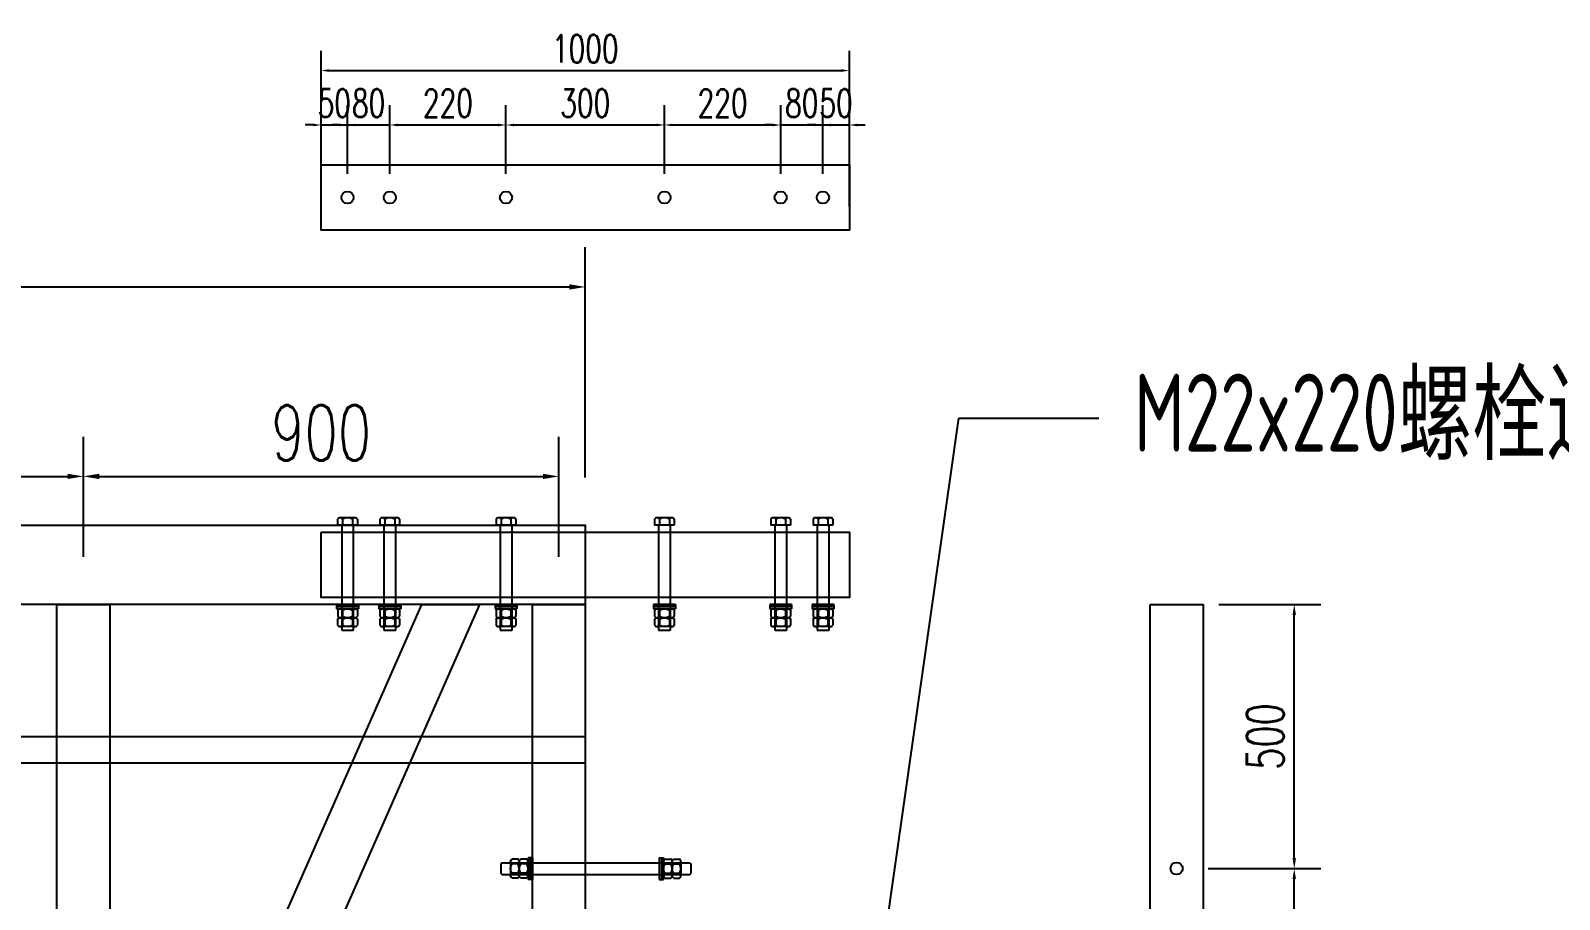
# Model space of a CAD drawing. Header units: millimetres. Extents: x -2430464 to 225692, y -180 to 1805330.
# Drawn here: x -711628 to -708734, y 491342 to 492987 of the extents above; entities that cross this region are included whole.
import ezdxf
from ezdxf import colors
from ezdxf.entities.mleader import LeaderData, LeaderLine
from ezdxf.math import Vec2, Vec3

# ---------------------------------------------------------------- set-up
doc = ezdxf.new("R2010")
doc.units = ezdxf.units.MM
doc.header["$LTSCALE"] = 1000
doc.layers.get('0').update_dxf_attribs({"linetype": 'CONTINUOUS'})
doc.layers.get('DEFPOINTS').update_dxf_attribs({"linetype": 'CONTINUOUS'})
for name, color, linetype in [('W-STEEL_FRAME钢架', 3, 'CONTINUOUS'), ('W-STEEL_KEEL钢龙骨', 5, 'CONTINUOUS'), ('尺寸', 6, 'CONTINUOUS'), ('方管150X150X12', 3, 'CONTINUOUS')]:
    doc.layers.add(name, color=color, linetype=linetype)
doc.layers.add('成片房屋', color=1, linetype='CONTINUOUS', lineweight=0)
doc.styles.get("Standard").update_dxf_attribs({"font": 'tssdeng.shx', "width": 0.7, "bigfont": 'hztxt.shx'})
doc.styles.add('STANDARD_T3', font='simplex.shx', dxfattribs={"width": 0.7, "bigfont": 'gbcbig.shx'})
doc.dimstyles.new('W&&15', dxfattribs={"dimtxt": 52.5, "dimasz": 15, "dimexe": 37.5, "dimexo": 45, "dimgap": 15, "dimtad": 1, "dimdec": 0, "dimzin": 0, "dimdsep": 46, "dimtxsty": 'STANDARD_T3', "dimcen": 0.09, "dimclrd": 1, "dimclre": 1, "dimclrt": 7, "dimazin": 2, "dimtfac": 1, "dimtdec": 0, "dimtix": 1, "dimtmove": 2, "dimatfit": 3, "dimfxl": 0, "dimtolj": 1, "dimtzin": 0, "dimarcsym": 0})
doc.dimstyles.new('W&&20', dxfattribs={"dimtxt": 70, "dimasz": 20, "dimexe": 50, "dimexo": 60, "dimgap": 20, "dimtad": 1, "dimdec": 0, "dimzin": 0, "dimdsep": 46, "dimtxsty": 'STANDARD_T3', "dimcen": 0.09, "dimclrd": 1, "dimclre": 1, "dimclrt": 7, "dimazin": 2, "dimtfac": 1, "dimtdec": 0, "dimtix": 1, "dimtmove": 2, "dimatfit": 3, "dimfxl": 0, "dimtolj": 1, "dimtzin": 0, "dimarcsym": 0})
doc.dimstyles.new('W&&30', dxfattribs={"dimtxt": 105, "dimasz": 30, "dimexe": 75, "dimexo": 90, "dimgap": 30, "dimtad": 1, "dimdec": 0, "dimzin": 0, "dimdsep": 46, "dimtxsty": 'STANDARD_T3', "dimcen": 0.09, "dimclrd": 1, "dimclre": 1, "dimclrt": 7, "dimazin": 2, "dimtfac": 1, "dimtdec": 0, "dimtix": 1, "dimtmove": 2, "dimatfit": 3, "dimfxl": 0, "dimtolj": 1, "dimtzin": 0, "dimarcsym": 0})

# ---------------------------------------------------------------- blocks, each defined once
blk = doc.blocks.new('*D2927')
at = {"layer": 'DEFPOINTS', "color": 0, "transparency": 16777216}
for p in [(-710078.3, 492911.2), (-711078.3, 492608.8), (-710078.3, 492608.8)]:
    blk.add_point(p, dxfattribs=at)
at = {"layer": '方管150X150X12', "color": 1, "lineweight": -2, "transparency": 16777216}
for p, q in [((-711078.3, 492653.8), (-711078.3, 492948.7)), ((-710078.3, 492653.8), (-710078.3, 492948.7)), ((-711063.3, 492911.2), (-710093.3, 492911.2))]:
    blk.add_line(p, q, dxfattribs=at)
at = {"layer": '方管150X150X12', "color": 1, "transparency": 16777216}
for points in [[(-711063.3, 492913.7), (-711063.3, 492908.7), (-711078.3, 492911.2)], [(-710093.3, 492913.7), (-710093.3, 492908.7), (-710078.3, 492911.2)]]:
    blk.add_solid(points, dxfattribs=at)
at = {"layer": '方管150X150X12', "color": 7, "transparency": 16777216, "insert": (-710578.3, 492952.4), "char_height": 52.5, "attachment_point": 5, "style": 'STANDARD_T3'}
blk.add_mtext('\\A1;1000', dxfattribs=at)
blk = doc.blocks.new('*D2928')
at = {"layer": 'DEFPOINTS', "color": 0, "transparency": 16777216}
for p in [(-710578.3, 492050.6), (-722578.3, 490764.4), (-722578.3, 490198.9)]:
    blk.add_point(p, dxfattribs=at)
at = {"layer": '成片房屋', "color": 1, "lineweight": -2, "transparency": 16777216}
for p, q in [((-710578.3, 491960.6), (-710578.3, 490123.9)), ((-722578.3, 490674.4), (-722578.3, 490123.9)), ((-710608.3, 490198.9), (-722548.3, 490198.9))]:
    blk.add_line(p, q, dxfattribs=at)
at = {"layer": '成片房屋', "color": 1, "transparency": 16777216}
for points in [[(-722548.3, 490203.9), (-722548.3, 490193.9), (-722578.3, 490198.9)], [(-710608.3, 490203.9), (-710608.3, 490193.9), (-710578.3, 490198.9)]]:
    blk.add_solid(points, dxfattribs=at)
at = {"layer": '成片房屋', "color": 7, "transparency": 16777216, "insert": (-716578.3, 490281.4), "char_height": 105, "attachment_point": 5, "style": 'STANDARD_T3'}
blk.add_mtext('\\A1;12000', dxfattribs=at)
blk = doc.blocks.new('*D2929')
at = {"layer": 'DEFPOINTS', "color": 0, "transparency": 16777216}
for p in [(-710578.3, 492501.6), (-721909.2, 492050.6), (-710578.3, 492050.6)]:
    blk.add_point(p, dxfattribs=at)
at = {"layer": '成片房屋', "color": 1, "lineweight": -2, "transparency": 16777216}
for p, q in [((-721909.2, 492140.6), (-721909.2, 492576.6)), ((-710578.3, 492140.6), (-710578.3, 492576.6)), ((-721879.2, 492501.6), (-710608.3, 492501.6))]:
    blk.add_line(p, q, dxfattribs=at)
at = {"layer": '成片房屋', "color": 1, "transparency": 16777216}
for points in [[(-721879.2, 492506.6), (-721879.2, 492496.6), (-721909.2, 492501.6)], [(-710608.3, 492506.6), (-710608.3, 492496.6), (-710578.3, 492501.6)]]:
    blk.add_solid(points, dxfattribs=at)
at = {"layer": '成片房屋', "color": 7, "transparency": 16777216, "insert": (-716243.7, 492584.1), "char_height": 105, "attachment_point": 5, "style": 'STANDARD_T3'}
blk.add_mtext('\\A1;11331', dxfattribs=at)
blk = doc.blocks.new('*D3087')
at = {"layer": 'DEFPOINTS', "color": 0, "transparency": 16777216}
for p in [(-711028.3, 492808.2), (-711078.3, 492732.8), (-711028.3, 492670.8)]:
    blk.add_point(p, dxfattribs=at)
at = {"layer": '方管150X150X12', "color": 1, "lineweight": -2, "transparency": 16777216}
for p, q in [((-711078.3, 492777.8), (-711078.3, 492845.7)), ((-711028.3, 492715.8), (-711028.3, 492845.7)), ((-711093.3, 492808.2), (-711108.3, 492808.2)), ((-711078.3, 492808.2), (-711028.3, 492808.2)), ((-711013.3, 492808.2), (-710998.3, 492808.2))]:
    blk.add_line(p, q, dxfattribs=at)
at = {"layer": '方管150X150X12', "color": 1, "transparency": 16777216}
for points in [[(-711093.3, 492810.7), (-711093.3, 492805.7), (-711078.3, 492808.2)], [(-711013.3, 492810.7), (-711013.3, 492805.7), (-711028.3, 492808.2)]]:
    blk.add_solid(points, dxfattribs=at)
at = {"layer": '方管150X150X12', "color": 7, "transparency": 16777216, "insert": (-711053.3, 492849.5), "char_height": 52.5, "attachment_point": 5, "style": 'STANDARD_T3'}
blk.add_mtext('\\A1;50', dxfattribs=at)
blk = doc.blocks.new('*D3088')
at = {"layer": 'DEFPOINTS', "color": 0, "transparency": 16777216}
for p in [(-710948.3, 492808.2), (-711028.3, 492670.8), (-710948.3, 492670.8)]:
    blk.add_point(p, dxfattribs=at)
at = {"layer": '方管150X150X12', "color": 1, "lineweight": -2, "transparency": 16777216}
for p, q in [((-711028.3, 492715.8), (-711028.3, 492845.7)), ((-710948.3, 492715.8), (-710948.3, 492845.7)), ((-711043.3, 492808.2), (-711058.3, 492808.2)), ((-711028.3, 492808.2), (-710948.3, 492808.2)), ((-710933.3, 492808.2), (-710918.3, 492808.2))]:
    blk.add_line(p, q, dxfattribs=at)
at = {"layer": '方管150X150X12', "color": 1, "transparency": 16777216}
for points in [[(-711043.3, 492810.7), (-711043.3, 492805.7), (-711028.3, 492808.2)], [(-710933.3, 492810.7), (-710933.3, 492805.7), (-710948.3, 492808.2)]]:
    blk.add_solid(points, dxfattribs=at)
at = {"layer": '方管150X150X12', "color": 7, "transparency": 16777216, "insert": (-710988.3, 492849.5), "char_height": 52.5, "attachment_point": 5, "style": 'STANDARD_T3'}
blk.add_mtext('\\A1;80', dxfattribs=at)
blk = doc.blocks.new('*D3089')
at = {"layer": 'DEFPOINTS', "color": 0, "transparency": 16777216}
for p in [(-710728.3, 492808.2), (-710948.3, 492670.8), (-710728.3, 492670.8)]:
    blk.add_point(p, dxfattribs=at)
at = {"layer": '方管150X150X12', "color": 1, "lineweight": -2, "transparency": 16777216}
for p, q in [((-710948.3, 492715.8), (-710948.3, 492845.7)), ((-710728.3, 492715.8), (-710728.3, 492845.7)), ((-710933.3, 492808.2), (-710743.3, 492808.2))]:
    blk.add_line(p, q, dxfattribs=at)
at = {"layer": '方管150X150X12', "color": 1, "transparency": 16777216}
for points in [[(-710933.3, 492810.7), (-710933.3, 492805.7), (-710948.3, 492808.2)], [(-710743.3, 492810.7), (-710743.3, 492805.7), (-710728.3, 492808.2)]]:
    blk.add_solid(points, dxfattribs=at)
at = {"layer": '方管150X150X12', "color": 7, "transparency": 16777216, "insert": (-710838.3, 492849.5), "char_height": 52.5, "attachment_point": 5, "style": 'STANDARD_T3'}
blk.add_mtext('\\A1;220', dxfattribs=at)
blk = doc.blocks.new('*D3090')
at = {"layer": 'DEFPOINTS', "color": 0, "transparency": 16777216}
for p in [(-710428.3, 492808.2), (-710728.3, 492670.8), (-710428.3, 492670.8)]:
    blk.add_point(p, dxfattribs=at)
at = {"layer": '方管150X150X12', "color": 1, "lineweight": -2, "transparency": 16777216}
for p, q in [((-710728.3, 492715.8), (-710728.3, 492845.7)), ((-710428.3, 492715.8), (-710428.3, 492845.7)), ((-710713.3, 492808.2), (-710443.3, 492808.2))]:
    blk.add_line(p, q, dxfattribs=at)
at = {"layer": '方管150X150X12', "color": 1, "transparency": 16777216}
for points in [[(-710713.3, 492810.7), (-710713.3, 492805.7), (-710728.3, 492808.2)], [(-710443.3, 492810.7), (-710443.3, 492805.7), (-710428.3, 492808.2)]]:
    blk.add_solid(points, dxfattribs=at)
at = {"layer": '方管150X150X12', "color": 7, "transparency": 16777216, "insert": (-710578.3, 492849.5), "char_height": 52.5, "attachment_point": 5, "style": 'STANDARD_T3'}
blk.add_mtext('\\A1;300', dxfattribs=at)
blk = doc.blocks.new('*D3091')
at = {"layer": 'DEFPOINTS', "color": 0, "transparency": 16777216}
for p in [(-710208.3, 492808.2), (-710428.3, 492670.8), (-710208.3, 492670.8)]:
    blk.add_point(p, dxfattribs=at)
at = {"layer": '方管150X150X12', "color": 1, "lineweight": -2, "transparency": 16777216}
for p, q in [((-710428.3, 492715.8), (-710428.3, 492845.7)), ((-710208.3, 492715.8), (-710208.3, 492845.7)), ((-710413.3, 492808.2), (-710223.3, 492808.2))]:
    blk.add_line(p, q, dxfattribs=at)
at = {"layer": '方管150X150X12', "color": 1, "transparency": 16777216}
for points in [[(-710413.3, 492810.7), (-710413.3, 492805.7), (-710428.3, 492808.2)], [(-710223.3, 492810.7), (-710223.3, 492805.7), (-710208.3, 492808.2)]]:
    blk.add_solid(points, dxfattribs=at)
at = {"layer": '方管150X150X12', "color": 7, "transparency": 16777216, "insert": (-710318.3, 492849.5), "char_height": 52.5, "attachment_point": 5, "style": 'STANDARD_T3'}
blk.add_mtext('\\A1;220', dxfattribs=at)
blk = doc.blocks.new('*D3092')
at = {"layer": 'DEFPOINTS', "color": 0, "transparency": 16777216}
for p in [(-710128.3, 492808.2), (-710208.3, 492670.8), (-710128.3, 492670.8)]:
    blk.add_point(p, dxfattribs=at)
at = {"layer": '方管150X150X12', "color": 1, "lineweight": -2, "transparency": 16777216}
for p, q in [((-710208.3, 492715.8), (-710208.3, 492845.7)), ((-710128.3, 492715.8), (-710128.3, 492845.7)), ((-710223.3, 492808.2), (-710238.3, 492808.2)), ((-710208.3, 492808.2), (-710128.3, 492808.2)), ((-710113.3, 492808.2), (-710098.3, 492808.2))]:
    blk.add_line(p, q, dxfattribs=at)
at = {"layer": '方管150X150X12', "color": 1, "transparency": 16777216}
for points in [[(-710223.3, 492810.7), (-710223.3, 492805.7), (-710208.3, 492808.2)], [(-710113.3, 492810.7), (-710113.3, 492805.7), (-710128.3, 492808.2)]]:
    blk.add_solid(points, dxfattribs=at)
at = {"layer": '方管150X150X12', "color": 7, "transparency": 16777216, "insert": (-710168.3, 492849.5), "char_height": 52.5, "attachment_point": 5, "style": 'STANDARD_T3'}
blk.add_mtext('\\A1;80', dxfattribs=at)
blk = doc.blocks.new('*D3093')
at = {"layer": 'DEFPOINTS', "color": 0, "transparency": 16777216}
for p in [(-710078.3, 492808.2), (-710078.3, 492732.8), (-710128.3, 492670.8)]:
    blk.add_point(p, dxfattribs=at)
at = {"layer": '方管150X150X12', "color": 1, "lineweight": -2, "transparency": 16777216}
for p, q in [((-710128.3, 492715.8), (-710128.3, 492845.7)), ((-710078.3, 492777.8), (-710078.3, 492845.7)), ((-710143.3, 492808.2), (-710158.3, 492808.2)), ((-710128.3, 492808.2), (-710078.3, 492808.2)), ((-710063.3, 492808.2), (-710048.3, 492808.2))]:
    blk.add_line(p, q, dxfattribs=at)
at = {"layer": '方管150X150X12', "color": 1, "transparency": 16777216}
for points in [[(-710143.3, 492810.7), (-710143.3, 492805.7), (-710128.3, 492808.2)], [(-710063.3, 492810.7), (-710063.3, 492805.7), (-710078.3, 492808.2)]]:
    blk.add_solid(points, dxfattribs=at)
at = {"layer": '方管150X150X12', "color": 7, "transparency": 16777216, "insert": (-710103.3, 492849.5), "char_height": 52.5, "attachment_point": 5, "style": 'STANDARD_T3'}
blk.add_mtext('\\A1;50', dxfattribs=at)
blk = doc.blocks.new('*D3095')
at = {"layer": 'DEFPOINTS', "color": 0, "transparency": 16777216}
for p in [(-709458.7, 491400.6), (-709236, 491400.6), (-709458.7, 491000.6)]:
    blk.add_point(p, dxfattribs=at)
at = {"layer": '方管150X150X12', "color": 1, "lineweight": -2, "transparency": 16777216}
for p, q in [((-709398.7, 491400.6), (-709186, 491400.6)), ((-709236, 491020.6), (-709236, 491380.6)), ((-709398.7, 491000.6), (-709186, 491000.6))]:
    blk.add_line(p, q, dxfattribs=at)
at = {"layer": '方管150X150X12', "color": 1, "transparency": 16777216}
for points in [[(-709239.4, 491380.6), (-709232.7, 491380.6), (-709236, 491400.6)], [(-709239.4, 491020.6), (-709232.7, 491020.6), (-709236, 491000.6)]]:
    blk.add_solid(points, dxfattribs=at)
at = {"layer": '方管150X150X12', "color": 7, "transparency": 16777216, "insert": (-709291, 491200.6), "char_height": 70, "attachment_point": 5, "rotation": 90, "style": 'STANDARD_T3'}
blk.add_mtext('\\A1;400', dxfattribs=at)
blk = doc.blocks.new('*D3096')
at = {"layer": 'DEFPOINTS', "color": 0, "transparency": 16777216}
for p in [(-709439, 491900.6), (-709236, 491900.6), (-709458.7, 491400.6)]:
    blk.add_point(p, dxfattribs=at)
at = {"layer": '方管150X150X12', "color": 1, "lineweight": -2, "transparency": 16777216}
for p, q in [((-709379, 491900.6), (-709186, 491900.6)), ((-709236, 491420.6), (-709236, 491880.6)), ((-709398.7, 491400.6), (-709186, 491400.6))]:
    blk.add_line(p, q, dxfattribs=at)
at = {"layer": '方管150X150X12', "color": 1, "transparency": 16777216}
for points in [[(-709239.4, 491880.6), (-709232.7, 491880.6), (-709236, 491900.6)], [(-709239.4, 491420.6), (-709232.7, 491420.6), (-709236, 491400.6)]]:
    blk.add_solid(points, dxfattribs=at)
at = {"layer": '方管150X150X12', "color": 7, "transparency": 16777216, "insert": (-709291, 491650.6), "char_height": 70, "attachment_point": 5, "rotation": 90, "style": 'STANDARD_T3'}
blk.add_mtext('\\A1;500', dxfattribs=at)
blk = doc.blocks.new('*U2821')
at = {"layer": 'W-STEEL_FRAME钢架', "color": 2}
blk.add_lwpolyline([(-50, 500), (50, 500), (50, -500), (-50, -500)], close=True, dxfattribs=at)
blk = doc.blocks.new('*U2822')
at = {"color": 0, "linetype": 'ByBlock', "lineweight": -2, "transparency": 16777216}
blk.add_blockref('*U2821', (10200, 0), dxfattribs=at)
blk = doc.blocks.new('*D3215')
at = {"color": 1, "lineweight": -2, "transparency": 16777216}
for p, q in [((-712378.3, 491990.6), (-712378.3, 492218)), ((-711528.3, 491990.6), (-711528.3, 492218)), ((-712348.3, 492143), (-711558.3, 492143))]:
    blk.add_line(p, q, dxfattribs=at)
at = {"color": 1, "transparency": 16777216}
for points in [[(-712348.3, 492148), (-712348.3, 492138), (-712378.3, 492143)], [(-711558.3, 492148), (-711558.3, 492138), (-711528.3, 492143)]]:
    blk.add_solid(points, dxfattribs=at)
at = {"layer": 'DEFPOINTS', "color": 0, "transparency": 16777216}
for p in [(-711528.3, 492143), (-712378.3, 491900.6), (-711528.3, 491900.6)]:
    blk.add_point(p, dxfattribs=at)
at = {"color": 7, "transparency": 16777216, "insert": (-711953.3, 492225.5), "char_height": 105, "attachment_point": 5, "style": 'STANDARD_T3'}
blk.add_mtext('\\A1;850', dxfattribs=at)
blk = doc.blocks.new('*D3216')
at = {"color": 1, "lineweight": -2, "transparency": 16777216}
for p, q in [((-711528.3, 491990.6), (-711528.3, 492218)), ((-710628.3, 491990.6), (-710628.3, 492218)), ((-711498.3, 492143), (-710658.3, 492143))]:
    blk.add_line(p, q, dxfattribs=at)
at = {"color": 1, "transparency": 16777216}
for points in [[(-711498.3, 492148), (-711498.3, 492138), (-711528.3, 492143)], [(-710658.3, 492148), (-710658.3, 492138), (-710628.3, 492143)]]:
    blk.add_solid(points, dxfattribs=at)
at = {"layer": 'DEFPOINTS', "color": 0, "transparency": 16777216}
for p in [(-710628.3, 492143), (-711528.3, 491900.6), (-710628.3, 491900.6)]:
    blk.add_point(p, dxfattribs=at)
at = {"color": 7, "transparency": 16777216, "insert": (-711078.3, 492225.5), "char_height": 105, "attachment_point": 5, "style": 'STANDARD_T3'}
blk.add_mtext('\\A1;900', dxfattribs=at)

msp = doc.modelspace()

# ---------------------------------------------------------------- linework, layer by layer
at = {"color": 2}
for points in [[(-711078.31, 492732.85), (-710078.31, 492732.85), (-710078.31, 492608.85), (-711078.31, 492608.85)], [(-711078.31, 492037.63), (-710078.31, 492037.63), (-710078.31, 491913.63), (-711078.31, 491913.63)]]:
    msp.add_lwpolyline(points, close=True, dxfattribs=at)
for points in [[(-711037.63, 492061.83, 0.6010709), (-711046.96, 492061.83, 0.6010709)], [(-711018.98, 492061.83, 0.30051), (-711037.64, 492061.83, 0.30051)], [(-711009.66, 492061.83, 0.6010709), (-711018.99, 492061.83, 0.6010709)], [(-710957.63, 492061.83, 0.6010709), (-710966.96, 492061.83, 0.6010709)], [(-710938.98, 492061.83, 0.30051), (-710957.64, 492061.83, 0.30051)], [(-710929.66, 492061.83, 0.6010709), (-710938.99, 492061.83, 0.6010709)], [(-710737.63, 492061.83, 0.6010709), (-710746.96, 492061.83, 0.6010709)], [(-710718.98, 492061.83, 0.30051), (-710737.64, 492061.83, 0.30051)], [(-710709.66, 492061.83, 0.6010709), (-710718.99, 492061.83, 0.6010709)], [(-710437.63, 492061.83, 0.6010709), (-710446.96, 492061.83, 0.6010709)], [(-710418.98, 492061.83, 0.30051), (-710437.64, 492061.83, 0.30051)], [(-710409.66, 492061.83, 0.6010709), (-710418.99, 492061.83, 0.6010709)], [(-710217.63, 492061.83, 0.6010709), (-710226.96, 492061.83, 0.6010709)], [(-710198.98, 492061.83, 0.30051), (-710217.64, 492061.83, 0.30051)], [(-710189.66, 492061.83, 0.6010709), (-710198.99, 492061.83, 0.6010709)], [(-710137.63, 492061.83, 0.6010709), (-710146.96, 492061.83, 0.6010709)], [(-710118.98, 492061.83, 0.30051), (-710137.64, 492061.83, 0.30051)], [(-710109.66, 492061.83, 0.6010709), (-710118.99, 492061.83, 0.6010709)], [(-711046.96, 491889.58, -0.6010706), (-711037.63, 491889.58, -0.6010706)], [(-711037.64, 491889.58, -0.3005099), (-711018.98, 491889.58, -0.3005099)], [(-711018.99, 491889.58, -0.6010706), (-711009.66, 491889.58, -0.6010706)], [(-710966.96, 491889.58, -0.6010706), (-710957.63, 491889.58, -0.6010706)], [(-710957.64, 491889.58, -0.3005099), (-710938.98, 491889.58, -0.3005099)], [(-710938.99, 491889.58, -0.6010706), (-710929.66, 491889.58, -0.6010706)], [(-710746.96, 491889.58, -0.6010706), (-710737.63, 491889.58, -0.6010706)], [(-710737.64, 491889.58, -0.3005099), (-710718.98, 491889.58, -0.3005099)], [(-710718.99, 491889.58, -0.6010706), (-710709.66, 491889.58, -0.6010706)], [(-710446.96, 491889.58, -0.6010706), (-710437.63, 491889.58, -0.6010706)], [(-710437.64, 491889.58, -0.3005099), (-710418.98, 491889.58, -0.3005099)], [(-710418.99, 491889.58, -0.6010706), (-710409.66, 491889.58, -0.6010706)], [(-710226.96, 491889.58, -0.6010706), (-710217.63, 491889.58, -0.6010706)], [(-710217.64, 491889.58, -0.3005099), (-710198.98, 491889.58, -0.3005099)], [(-710198.99, 491889.58, -0.6010706), (-710189.66, 491889.58, -0.6010706)], [(-710146.96, 491889.58, -0.6010706), (-710137.63, 491889.58, -0.6010706)], [(-710137.64, 491889.58, -0.3005099), (-710118.98, 491889.58, -0.3005099)], [(-710118.99, 491889.58, -0.6010706), (-710109.66, 491889.58, -0.6010706)], [(-711046.96, 491878.39, 0.6010706), (-711037.63, 491878.39, 0.6010706)], [(-711046.96, 491872.78, -0.6010706), (-711037.63, 491872.78, -0.6010706)], [(-711046.96, 491861.59, 0.6010706), (-711037.63, 491861.59, 0.6010706)], [(-711037.64, 491878.39, 0.3005099), (-711018.98, 491878.39, 0.3005099)], [(-711037.64, 491872.78, -0.3005099), (-711018.98, 491872.78, -0.3005099)], [(-711037.64, 491861.59, 0.3005099), (-711018.98, 491861.59, 0.3005099)], [(-711018.99, 491878.39, 0.6010706), (-711009.66, 491878.39, 0.6010706)], [(-711018.99, 491872.78, -0.6010706), (-711009.67, 491872.78, -0.6010706)], [(-711018.99, 491861.59, 0.6010706), (-711009.67, 491861.59, 0.6010706)], [(-710966.96, 491878.39, 0.6010706), (-710957.63, 491878.39, 0.6010706)], [(-710966.96, 491872.78, -0.6010706), (-710957.63, 491872.78, -0.6010706)], [(-710966.96, 491861.59, 0.6010706), (-710957.63, 491861.59, 0.6010706)], [(-710957.64, 491878.39, 0.3005099), (-710938.98, 491878.39, 0.3005099)], [(-710957.64, 491872.78, -0.3005099), (-710938.98, 491872.78, -0.3005099)], [(-710957.64, 491861.59, 0.3005099), (-710938.98, 491861.59, 0.3005099)], [(-710938.99, 491878.39, 0.6010706), (-710929.66, 491878.39, 0.6010706)], [(-710938.99, 491872.78, -0.6010706), (-710929.67, 491872.78, -0.6010706)], [(-710938.99, 491861.59, 0.6010706), (-710929.67, 491861.59, 0.6010706)], [(-710746.96, 491878.39, 0.6010706), (-710737.63, 491878.39, 0.6010706)], [(-710746.96, 491872.78, -0.6010706), (-710737.63, 491872.78, -0.6010706)], [(-710746.96, 491861.59, 0.6010706), (-710737.63, 491861.59, 0.6010706)], [(-710737.64, 491878.39, 0.3005099), (-710718.98, 491878.39, 0.3005099)], [(-710737.64, 491872.78, -0.3005099), (-710718.98, 491872.78, -0.3005099)], [(-710737.64, 491861.59, 0.3005099), (-710718.98, 491861.59, 0.3005099)], [(-710718.99, 491878.39, 0.6010706), (-710709.66, 491878.39, 0.6010706)], [(-710718.99, 491872.78, -0.6010706), (-710709.67, 491872.78, -0.6010706)], [(-710718.99, 491861.59, 0.6010706), (-710709.67, 491861.59, 0.6010706)], [(-710446.96, 491878.39, 0.6010706), (-710437.63, 491878.39, 0.6010706)], [(-710446.96, 491872.78, -0.6010706), (-710437.63, 491872.78, -0.6010706)], [(-710446.96, 491861.59, 0.6010706), (-710437.63, 491861.59, 0.6010706)], [(-710437.64, 491878.39, 0.3005099), (-710418.98, 491878.39, 0.3005099)], [(-710437.64, 491872.78, -0.3005099), (-710418.98, 491872.78, -0.3005099)], [(-710437.64, 491861.59, 0.3005099), (-710418.98, 491861.59, 0.3005099)], [(-710418.99, 491878.39, 0.6010706), (-710409.66, 491878.39, 0.6010706)], [(-710418.99, 491872.78, -0.6010706), (-710409.67, 491872.78, -0.6010706)], [(-710418.99, 491861.59, 0.6010706), (-710409.67, 491861.59, 0.6010706)], [(-710226.96, 491878.39, 0.6010706), (-710217.63, 491878.39, 0.6010706)], [(-710226.96, 491872.78, -0.6010706), (-710217.63, 491872.78, -0.6010706)], [(-710226.96, 491861.59, 0.6010706), (-710217.63, 491861.59, 0.6010706)], [(-710217.64, 491878.39, 0.3005099), (-710198.98, 491878.39, 0.3005099)], [(-710217.64, 491872.78, -0.3005099), (-710198.98, 491872.78, -0.3005099)], [(-710217.64, 491861.59, 0.3005099), (-710198.98, 491861.59, 0.3005099)], [(-710198.99, 491878.39, 0.6010706), (-710189.66, 491878.39, 0.6010706)], [(-710198.99, 491872.78, -0.6010706), (-710189.67, 491872.78, -0.6010706)], [(-710198.99, 491861.59, 0.6010706), (-710189.67, 491861.59, 0.6010706)], [(-710146.96, 491878.39, 0.6010706), (-710137.63, 491878.39, 0.6010706)], [(-710146.96, 491872.78, -0.6010706), (-710137.63, 491872.78, -0.6010706)], [(-710146.96, 491861.59, 0.6010706), (-710137.63, 491861.59, 0.6010706)], [(-710137.64, 491878.39, 0.3005099), (-710118.98, 491878.39, 0.3005099)], [(-710137.64, 491872.78, -0.3005099), (-710118.98, 491872.78, -0.3005099)], [(-710137.64, 491861.59, 0.3005099), (-710118.98, 491861.59, 0.3005099)], [(-710118.99, 491878.39, 0.6010706), (-710109.66, 491878.39, 0.6010706)], [(-710118.99, 491872.78, -0.6010706), (-710109.67, 491872.78, -0.6010706)], [(-710118.99, 491861.59, 0.6010706), (-710109.67, 491861.59, 0.6010706)], [(-710716.81, 491409.63, -0.6117695), (-710716.81, 491418.63, -0.6117695)], [(-710705.81, 491409.63, 0.6117695), (-710705.81, 491418.63, 0.6117695)], [(-710700.31, 491409.63, -0.6117695), (-710700.31, 491418.63, -0.6117695)], [(-710689.31, 491409.63, 0.6117695), (-710689.31, 491418.63, 0.6117695)], [(-710427.25, 491409.63, -0.6117695), (-710427.25, 491418.63, -0.6117695)], [(-710416.25, 491409.63, 0.6117695), (-710416.25, 491418.63, 0.6117695)], [(-710410.75, 491409.63, -0.6117695), (-710410.75, 491418.63, -0.6117695)], [(-710399.75, 491409.63, 0.6117695), (-710399.75, 491418.63, 0.6117695)], [(-710716.81, 491391.63, -0.3058581), (-710716.81, 491409.63, -0.3058581)], [(-710716.81, 491382.64, -0.6117695), (-710716.81, 491391.64, -0.6117695)], [(-710705.81, 491391.63, 0.3058581), (-710705.81, 491409.63, 0.3058581)], [(-710705.81, 491382.64, 0.6117695), (-710705.81, 491391.64, 0.6117695)], [(-710700.31, 491391.63, -0.3058581), (-710700.31, 491409.63, -0.3058581)], [(-710700.31, 491382.64, -0.6117695), (-710700.31, 491391.64, -0.6117695)], [(-710689.31, 491391.63, 0.3058581), (-710689.31, 491409.63, 0.3058581)], [(-710689.31, 491382.64, 0.6117695), (-710689.31, 491391.64, 0.6117695)], [(-710427.25, 491391.63, -0.3058581), (-710427.25, 491409.63, -0.3058581)], [(-710427.25, 491382.64, -0.6117695), (-710427.25, 491391.64, -0.6117695)], [(-710416.25, 491391.63, 0.3058581), (-710416.25, 491409.63, 0.3058581)], [(-710416.25, 491382.64, 0.6117695), (-710416.25, 491391.64, 0.6117695)], [(-710410.75, 491391.63, -0.3058581), (-710410.75, 491409.63, -0.3058581)], [(-710410.75, 491382.64, -0.6117695), (-710410.75, 491391.64, -0.6117695)], [(-710399.75, 491391.63, 0.3058581), (-710399.75, 491409.63, 0.3058581)], [(-710399.75, 491382.64, 0.6117695), (-710399.75, 491391.64, 0.6117695)]]:
    msp.add_lwpolyline(points, format="xyb")
for points in [[(-711046.96, 492061.83), (-711046.96, 492050.63)], [(-711014.33, 492064.63), (-711042.29, 492064.63)], [(-711037.63, 492061.83), (-711037.63, 492050.63)], [(-711018.99, 492061.83), (-711018.99, 492050.63)], [(-711009.67, 492061.83), (-711009.67, 492050.63)], [(-710966.96, 492061.83), (-710966.96, 492050.63)], [(-710934.33, 492064.63), (-710962.29, 492064.63)], [(-710957.63, 492061.83), (-710957.63, 492050.63)], [(-710938.99, 492061.83), (-710938.99, 492050.63)], [(-710929.67, 492061.83), (-710929.67, 492050.63)], [(-710746.96, 492061.83), (-710746.96, 492050.63)], [(-710714.33, 492064.63), (-710742.29, 492064.63)], [(-710737.63, 492061.83), (-710737.63, 492050.63)], [(-710718.99, 492061.83), (-710718.99, 492050.63)], [(-710709.67, 492061.83), (-710709.67, 492050.63)], [(-710446.96, 492061.83), (-710446.96, 492050.63)], [(-710414.33, 492064.63), (-710442.29, 492064.63)], [(-710437.63, 492061.83), (-710437.63, 492050.63)], [(-710418.99, 492061.83), (-710418.99, 492050.63)], [(-710409.67, 492061.83), (-710409.67, 492050.63)], [(-710226.96, 492061.83), (-710226.96, 492050.63)], [(-710194.33, 492064.63), (-710222.29, 492064.63)], [(-710217.63, 492061.83), (-710217.63, 492050.63)], [(-710198.99, 492061.83), (-710198.99, 492050.63)], [(-710189.67, 492061.83), (-710189.67, 492050.63)], [(-710146.96, 492061.83), (-710146.96, 492050.63)], [(-710114.33, 492064.63), (-710142.29, 492064.63)], [(-710137.63, 492061.83), (-710137.63, 492050.63)], [(-710118.99, 492061.83), (-710118.99, 492050.63)], [(-710109.67, 492061.83), (-710109.67, 492050.63)], [(-711009.67, 492050.63), (-711046.96, 492050.63)], [(-711039.31, 492050.63), (-711039.31, 491852.11)], [(-711017.31, 492050.63), (-711017.31, 491852.11)], [(-710929.67, 492050.63), (-710966.96, 492050.63)], [(-710959.31, 492050.63), (-710959.31, 491852.11)], [(-710937.31, 492050.63), (-710937.31, 491852.11)], [(-710709.67, 492050.63), (-710746.96, 492050.63)], [(-710739.31, 492050.63), (-710739.31, 491852.11)], [(-710717.31, 492050.63), (-710717.31, 491852.11)], [(-710409.67, 492050.63), (-710446.96, 492050.63)], [(-710439.31, 492050.63), (-710439.31, 491852.11)], [(-710417.31, 492050.63), (-710417.31, 491852.11)], [(-710189.67, 492050.63), (-710226.96, 492050.63)], [(-710219.31, 492050.63), (-710219.31, 491852.11)], [(-710197.31, 492050.63), (-710197.31, 491852.11)], [(-710109.67, 492050.63), (-710146.96, 492050.63)], [(-710139.31, 492050.63), (-710139.31, 491852.11)], [(-710117.31, 492050.63), (-710117.31, 491852.11)], [(-711007.69, 491900.63), (-711048.94, 491900.63)], [(-711048.94, 491900.63), (-711048.94, 491896.51)], [(-711007.69, 491896.51), (-711048.94, 491896.51)], [(-711048.94, 491896.51), (-711048.94, 491892.38)], [(-711007.69, 491896.51), (-711048.94, 491896.51)], [(-711007.69, 491892.38), (-711048.94, 491892.38)], [(-711046.95, 491889.58), (-711046.95, 491878.38)], [(-711014.33, 491892.38), (-711042.29, 491892.38)], [(-711037.63, 491889.58), (-711037.63, 491878.38)], [(-711018.99, 491889.58), (-711018.99, 491878.38)], [(-711009.66, 491889.58), (-711009.66, 491878.38)], [(-711007.69, 491900.63), (-711007.69, 491896.51)], [(-711007.69, 491896.51), (-711007.69, 491892.38)], [(-710927.69, 491900.63), (-710968.94, 491900.63)], [(-710968.94, 491900.63), (-710968.94, 491896.51)], [(-710927.69, 491896.51), (-710968.94, 491896.51)], [(-710968.94, 491896.51), (-710968.94, 491892.38)], [(-710927.69, 491896.51), (-710968.94, 491896.51)], [(-710927.69, 491892.38), (-710968.94, 491892.38)], [(-710966.95, 491889.58), (-710966.95, 491878.38)], [(-710934.33, 491892.38), (-710962.29, 491892.38)], [(-710957.63, 491889.58), (-710957.63, 491878.38)], [(-710938.99, 491889.58), (-710938.99, 491878.38)], [(-710929.66, 491889.58), (-710929.66, 491878.38)], [(-710927.69, 491900.63), (-710927.69, 491896.51)], [(-710927.69, 491896.51), (-710927.69, 491892.38)], [(-710707.69, 491900.63), (-710748.94, 491900.63)], [(-710748.94, 491900.63), (-710748.94, 491896.51)], [(-710707.69, 491896.51), (-710748.94, 491896.51)], [(-710748.94, 491896.51), (-710748.94, 491892.38)], [(-710707.69, 491896.51), (-710748.94, 491896.51)], [(-710707.69, 491892.38), (-710748.94, 491892.38)], [(-710746.95, 491889.58), (-710746.95, 491878.38)], [(-710714.33, 491892.38), (-710742.29, 491892.38)], [(-710737.63, 491889.58), (-710737.63, 491878.38)], [(-710718.99, 491889.58), (-710718.99, 491878.38)], [(-710709.66, 491889.58), (-710709.66, 491878.38)], [(-710707.69, 491900.63), (-710707.69, 491896.51)], [(-710707.69, 491896.51), (-710707.69, 491892.38)], [(-710407.69, 491900.63), (-710448.94, 491900.63)], [(-710448.94, 491900.63), (-710448.94, 491896.51)], [(-710407.69, 491896.51), (-710448.94, 491896.51)], [(-710448.94, 491896.51), (-710448.94, 491892.38)], [(-710407.69, 491896.51), (-710448.94, 491896.51)], [(-710407.69, 491892.38), (-710448.94, 491892.38)], [(-710446.95, 491889.58), (-710446.95, 491878.38)], [(-710414.33, 491892.38), (-710442.29, 491892.38)], [(-710437.63, 491889.58), (-710437.63, 491878.38)], [(-710418.99, 491889.58), (-710418.99, 491878.38)], [(-710409.66, 491889.58), (-710409.66, 491878.38)], [(-710407.69, 491900.63), (-710407.69, 491896.51)], [(-710407.69, 491896.51), (-710407.69, 491892.38)], [(-710187.69, 491900.63), (-710228.94, 491900.63)], [(-710228.94, 491900.63), (-710228.94, 491896.51)], [(-710187.69, 491896.51), (-710228.94, 491896.51)], [(-710228.94, 491896.51), (-710228.94, 491892.38)], [(-710187.69, 491896.51), (-710228.94, 491896.51)], [(-710187.69, 491892.38), (-710228.94, 491892.38)], [(-710226.95, 491889.58), (-710226.95, 491878.38)], [(-710194.33, 491892.38), (-710222.29, 491892.38)], [(-710217.63, 491889.58), (-710217.63, 491878.38)], [(-710198.99, 491889.58), (-710198.99, 491878.38)], [(-710189.66, 491889.58), (-710189.66, 491878.38)], [(-710187.69, 491900.63), (-710187.69, 491896.51)], [(-710187.69, 491896.51), (-710187.69, 491892.38)], [(-710107.69, 491900.63), (-710148.94, 491900.63)], [(-710148.94, 491900.63), (-710148.94, 491896.51)], [(-710107.69, 491896.51), (-710148.94, 491896.51)], [(-710148.94, 491896.51), (-710148.94, 491892.38)], [(-710107.69, 491896.51), (-710148.94, 491896.51)], [(-710107.69, 491892.38), (-710148.94, 491892.38)], [(-710146.95, 491889.58), (-710146.95, 491878.38)], [(-710114.33, 491892.38), (-710142.29, 491892.38)], [(-710137.63, 491889.58), (-710137.63, 491878.38)], [(-710118.99, 491889.58), (-710118.99, 491878.38)], [(-710109.66, 491889.58), (-710109.66, 491878.38)], [(-710107.69, 491900.63), (-710107.69, 491896.51)], [(-710107.69, 491896.51), (-710107.69, 491892.38)], [(-711046.96, 491872.78), (-711046.96, 491861.58)], [(-711014.33, 491875.58), (-711042.3, 491875.58)], [(-711014.33, 491858.78), (-711042.3, 491858.78)], [(-711014.33, 491875.58), (-711042.29, 491875.58)], [(-711039.31, 491852.11), (-711017.31, 491852.11), (-711017.31, 491852.11)], [(-711037.63, 491872.78), (-711037.63, 491861.58)], [(-711018.99, 491872.78), (-711018.99, 491861.58)], [(-711009.67, 491872.78), (-711009.67, 491861.58)], [(-710966.96, 491872.78), (-710966.96, 491861.58)], [(-710934.33, 491875.58), (-710962.3, 491875.58)], [(-710934.33, 491858.78), (-710962.3, 491858.78)], [(-710934.33, 491875.58), (-710962.29, 491875.58)], [(-710959.31, 491852.11), (-710937.31, 491852.11), (-710937.31, 491852.11)], [(-710957.63, 491872.78), (-710957.63, 491861.58)], [(-710938.99, 491872.78), (-710938.99, 491861.58)], [(-710929.67, 491872.78), (-710929.67, 491861.58)], [(-710746.96, 491872.78), (-710746.96, 491861.58)], [(-710714.33, 491875.58), (-710742.3, 491875.58)], [(-710714.33, 491858.78), (-710742.3, 491858.78)], [(-710714.33, 491875.58), (-710742.29, 491875.58)], [(-710739.31, 491852.11), (-710717.31, 491852.11), (-710717.31, 491852.11)], [(-710737.63, 491872.78), (-710737.63, 491861.58)], [(-710718.99, 491872.78), (-710718.99, 491861.58)], [(-710709.67, 491872.78), (-710709.67, 491861.58)], [(-710446.96, 491872.78), (-710446.96, 491861.58)], [(-710414.33, 491875.58), (-710442.3, 491875.58)], [(-710414.33, 491858.78), (-710442.3, 491858.78)], [(-710414.33, 491875.58), (-710442.29, 491875.58)], [(-710439.31, 491852.11), (-710417.31, 491852.11), (-710417.31, 491852.11)], [(-710437.63, 491872.78), (-710437.63, 491861.58)], [(-710418.99, 491872.78), (-710418.99, 491861.58)], [(-710409.67, 491872.78), (-710409.67, 491861.58)], [(-710226.96, 491872.78), (-710226.96, 491861.58)], [(-710194.33, 491875.58), (-710222.3, 491875.58)], [(-710194.33, 491858.78), (-710222.3, 491858.78)], [(-710194.33, 491875.58), (-710222.29, 491875.58)], [(-710219.31, 491852.11), (-710197.31, 491852.11), (-710197.31, 491852.11)], [(-710217.63, 491872.78), (-710217.63, 491861.58)], [(-710198.99, 491872.78), (-710198.99, 491861.58)], [(-710189.67, 491872.78), (-710189.67, 491861.58)], [(-710146.96, 491872.78), (-710146.96, 491861.58)], [(-710114.33, 491875.58), (-710142.3, 491875.58)], [(-710114.33, 491858.78), (-710142.3, 491858.78)], [(-710114.33, 491875.58), (-710142.29, 491875.58)], [(-710139.31, 491852.11), (-710117.31, 491852.11), (-710117.31, 491852.11)], [(-710137.63, 491872.78), (-710137.63, 491861.58)], [(-710118.99, 491872.78), (-710118.99, 491861.58)], [(-710109.67, 491872.78), (-710109.67, 491861.58)], [(-710705.81, 491418.63), (-710716.81, 491418.63)], [(-710689.31, 491418.63), (-710700.31, 491418.63)], [(-710686.56, 491421.26), (-710686.56, 491380.01)], [(-710682.44, 491421.26), (-710686.56, 491421.26)], [(-710682.44, 491421.26), (-710682.44, 491380.01)], [(-710682.44, 491421.26), (-710682.44, 491380.01)], [(-710678.31, 491421.26), (-710682.44, 491421.26)], [(-710678.31, 491421.26), (-710678.31, 491380.01)], [(-710438.25, 491421.26), (-710434.13, 491421.26)], [(-710438.25, 491421.26), (-710438.25, 491380.01)], [(-710434.13, 491421.26), (-710430, 491421.26)], [(-710434.13, 491421.26), (-710434.13, 491380.01)], [(-710434.13, 491421.26), (-710434.13, 491380.01)], [(-710430, 491421.26), (-710430, 491380.01)], [(-710427.25, 491418.63), (-710416.25, 491418.63)], [(-710410.75, 491418.63), (-710399.75, 491418.63)], [(-710736.25, 491411.63), (-710738.31, 491409.57)], [(-710738.31, 491409.57), (-710738.31, 491391.7)], [(-710736.25, 491389.63), (-710738.31, 491391.7)], [(-710736.25, 491411.63), (-710380.31, 491411.63)], [(-710736.25, 491389.63), (-710380.31, 491389.63)], [(-710719.56, 491414.13), (-710719.56, 491387.14)], [(-710705.81, 491409.63), (-710716.81, 491409.63)], [(-710705.81, 491391.64), (-710716.81, 491391.64)], [(-710703.06, 491414.13), (-710703.06, 491387.14)], [(-710703.06, 491414.13), (-710703.06, 491387.14)], [(-710689.31, 491409.63), (-710700.31, 491409.63)], [(-710689.31, 491391.64), (-710700.31, 491391.64)], [(-710686.56, 491414.13), (-710686.56, 491387.14)], [(-710430, 491414.13), (-710430, 491387.14)], [(-710427.25, 491409.63), (-710416.25, 491409.63)], [(-710427.25, 491391.64), (-710416.25, 491391.64)], [(-710413.5, 491414.13), (-710413.5, 491387.14)], [(-710413.5, 491414.13), (-710413.5, 491387.14)], [(-710410.75, 491409.63), (-710399.75, 491409.63)], [(-710410.75, 491391.64), (-710399.75, 491391.64)], [(-710397, 491414.13), (-710397, 491387.14)], [(-710380.31, 491411.63), (-710378.25, 491409.57)], [(-710380.31, 491389.63), (-710378.25, 491391.7)], [(-710378.25, 491409.57), (-710378.25, 491391.7)], [(-710705.81, 491382.64), (-710716.81, 491382.64)], [(-710689.31, 491382.64), (-710700.31, 491382.64)], [(-710682.44, 491380.01), (-710686.56, 491380.01)], [(-710678.31, 491380.01), (-710682.44, 491380.01)], [(-710438.25, 491380.01), (-710434.13, 491380.01)], [(-710434.13, 491380.01), (-710430, 491380.01)], [(-710427.25, 491382.64), (-710416.25, 491382.64)], [(-710410.75, 491382.64), (-710399.75, 491382.64)]]:
    msp.add_lwpolyline(points)
msp.add_lwpolyline([(-711219.03, 490900.63), (-711328.31, 490900.63), (-710887.59, 491900.63), (-710778.31, 491900.63)], close=True)
at = {"layer": 'W-STEEL_FRAME钢架', "color": 2}
for points in [[(-710678.31, 491900.63), (-710578.31, 491900.63), (-710578.31, 490900.63), (-710678.31, 490900.63)], [(-709508.74, 491900.63), (-709408.74, 491900.63), (-709408.74, 490900.63), (-709508.74, 490900.63)]]:
    msp.add_lwpolyline(points, close=True, dxfattribs=at)
at = {"layer": 'W-STEEL_KEEL钢龙骨', "color": 4}
for p, q in [((-722141.91, 491650.63), (-710578.31, 491650.63)), ((-722171.01, 491600.63), (-710578.31, 491600.63))]:
    msp.add_line(p, q, dxfattribs=at)
at = {"layer": '尺寸'}
msp.add_line((-710578.31, 491500.63), (-710578.31, 491450.63), dxfattribs=at)
at = {"layer": '方管150X150X12'}
msp.add_lwpolyline([(-721909.17, 492050.63), (-710578.31, 492050.63), (-710578.31, 491900.63), (-721823.31, 491900.63)], close=True, dxfattribs=at)
for centre in [(-711028.31, 492670.85), (-710948.31, 492670.85), (-710728.31, 492670.85), (-710428.31, 492670.85), (-710208.31, 492670.85), (-710128.31, 492670.85), (-709458.74, 491400.63)]:
    msp.add_circle(centre, 11.5, dxfattribs=at)

# ---------------------------------------------------------------- block references
msp.add_blockref('*U2822', (-721728.31, 491400.63))

# ---------------------------------------------------------------- dimensions: what is measured, and where the dimension line sits
for base, p1, p2, picture, middle in [((-711528.31, 492143.03), (-712378.31, 491900.63), (-711528.31, 491900.63), '*D3215', (-711953.31, 492225.53)), ((-710628.31, 492143.03), (-711528.31, 491900.63), (-710628.31, 491900.63), '*D3216', (-711078.31, 492225.53))]:
    dim = msp.add_linear_dim(base=base, p1=p1, p2=p2, dimstyle='W&&30')
    dim.commit()
    dim.dimension.update_dxf_attribs({"geometry": picture, "text_midpoint": middle})
at = {"layer": '成片房屋', "color": 1}
for base, p1, p2, picture, middle in [((-710578.31, 492501.6), (-721909.17, 492050.63), (-710578.31, 492050.63), '*D2929', (-716243.74, 492584.1)), ((-722578.31, 490198.91), (-710578.31, 492050.63), (-722578.31, 490764.4), '*D2928', (-716578.31, 490281.41))]:
    dim = msp.add_linear_dim(base=base, p1=p1, p2=p2, dimstyle='W&&30', dxfattribs=at)
    dim.commit()
    dim.dimension.update_dxf_attribs({"geometry": picture, "text_midpoint": middle})
at = {"layer": '方管150X150X12'}
for base, p1, p2, picture, middle in [((-710078.31, 492911.18), (-711078.31, 492608.85), (-710078.31, 492608.85), '*D2927', (-710578.31, 492952.43)), ((-711028.31, 492808.25), (-711078.31, 492732.85), (-711028.31, 492670.85), '*D3087', (-711053.31, 492849.5)), ((-710948.31, 492808.25), (-711028.31, 492670.85), (-710948.31, 492670.85), '*D3088', (-710988.31, 492849.5)), ((-710728.31, 492808.25), (-710948.31, 492670.85), (-710728.31, 492670.85), '*D3089', (-710838.31, 492849.5)), ((-710428.31, 492808.25), (-710728.31, 492670.85), (-710428.31, 492670.85), '*D3090', (-710578.31, 492849.5)), ((-710208.31, 492808.25), (-710428.31, 492670.85), (-710208.31, 492670.85), '*D3091', (-710318.31, 492849.5)), ((-710128.31, 492808.25), (-710208.31, 492670.85), (-710128.31, 492670.85), '*D3092', (-710168.31, 492849.5)), ((-710078.31, 492808.25), (-710128.31, 492670.85), (-710078.31, 492732.85), '*D3093', (-710103.31, 492849.5))]:
    dim = msp.add_linear_dim(base=base, p1=p1, p2=p2, dimstyle='W&&15', dxfattribs=at)
    dim.commit()
    dim.dimension.update_dxf_attribs({"geometry": picture, "text_midpoint": middle})
for base, p1, p2, picture, middle in [((-709236.03, 491900.63), (-709458.74, 491400.63), (-709439, 491900.63), '*D3096', (-709291.03, 491650.63)), ((-709236.03, 491400.63), (-709458.74, 491000.63), (-709458.74, 491400.63), '*D3095', (-709291.03, 491200.63))]:
    dim = msp.add_linear_dim(base=base, p1=p1, p2=p2, angle=90, dimstyle='W&&20', dxfattribs=at)
    dim.commit()
    dim.dimension.update_dxf_attribs({"geometry": picture, "text_midpoint": middle})

# ---------------------------------------------------------------- leaders
at = {"color": 3}
ml = msp.add_multileader_mtext('Standard', dxfattribs=at)
ml.set_content('M22x220{\\fSimSun|b0|i0|c134|p34;螺栓连接}', color=3)
ml.set_leader_properties()
ml.build(insert=Vec2(0, 0))
ml.multileader.update_dxf_attribs({"dogleg_length": 265.42, "arrow_head_size": 132.71})
ctx = ml.context
ctx.base_point, ctx.char_height, ctx.arrow_head_size, ctx.landing_gap_size, ctx.plane_origin = Vec3(-709605.76, 492253.06), 147.456, 132.71, 66.36, Vec3(-705419.43, 482879.59)
notes = []
notes.append((ctx, [(0, (1, 1, 0), (-709871.18, 492253.06), (1, 0), 265.42, [(0, [(-710067.31, 490871.9)], 0, [])])]))
ctx.mtext.insert, ctx.mtext.width, ctx.mtext.flow_direction = Vec3(-709539.41, 492337.43), 1716.225, 5
for ctx, leaders in notes:
    for number, flags, end, landing, length, lines in leaders:
        leader = LeaderData()
        leader.index, (leader.has_last_leader_line, leader.has_dogleg_vector, leader.attachment_direction) = number, flags
        leader.last_leader_point, leader.dogleg_vector, leader.dogleg_length = Vec3(end), Vec3(landing), length
        for number, points, colour, breaks in lines:
            line = LeaderLine()
            line.index, line.vertices, line.color, line.breaks = number, Vec3.list(points), colors.encode_raw_color(colour), breaks
            leader.lines.append(line)
        ctx.leaders.append(leader)

doc.saveas('drawing.dxf')
